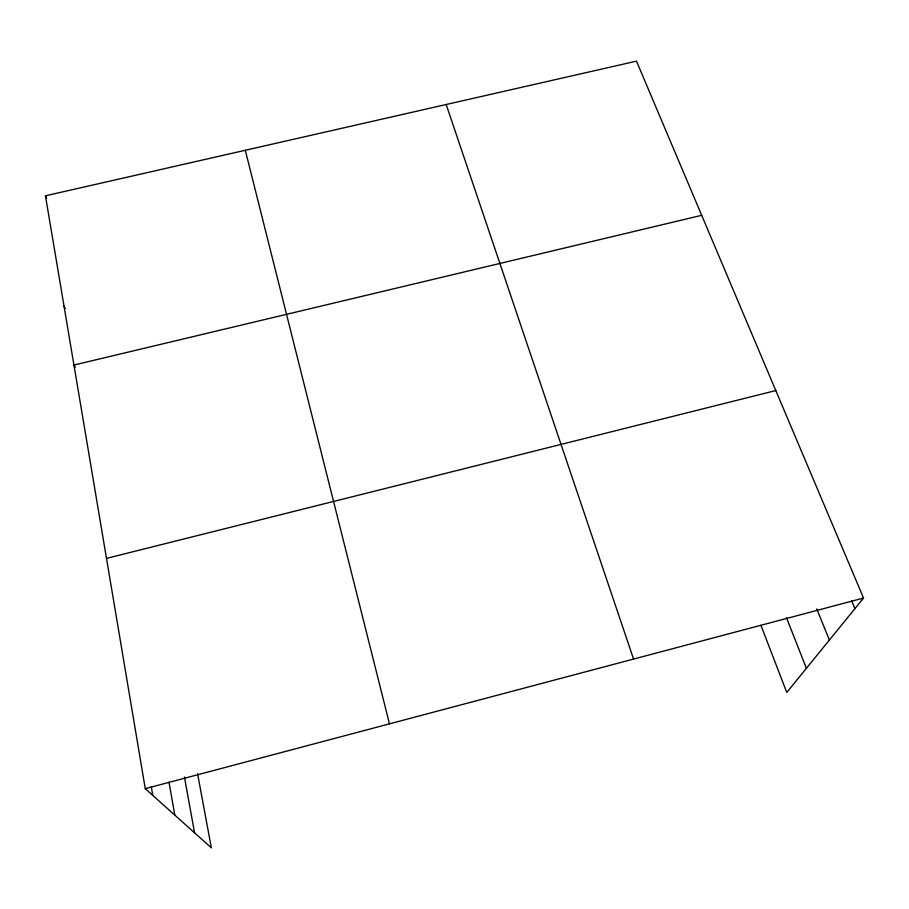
<?xml version="1.0" encoding="UTF-8"?>
<svg xmlns="http://www.w3.org/2000/svg" width="909" height="909" viewBox="0 0 909 909"><rect width="100%" height="100%" fill="white"/><g stroke="black" fill="none" stroke-linecap="round" stroke-linejoin="round"><path stroke-width="1.36" d="M197.571 773.718L211.365 847.858L145.27 788.66L45.45 195.81L636.493 61.142L863.55 598.042L786.751 692.453L760.935 625.324M145.27 788.66L863.55 598.042M106.501 558.387L775.797 390.563M701.691 215.319L73.947 365.043L75.265 367.418M64.039 306.185L65.255 308.503M45.45 195.81L46.677 198.355M851.665 600.883L854.914 608.655M816.782 608.962L829.383 640.05M786.421 617.597L806.408 668.297M446.183 104.501L633.573 659.082M245.294 150.269L389.472 723.859M184.436 777.025L194.56 832.814M169.006 782.16L174.823 815.123M151.337 787.046L152.757 795.364"/></g></svg>
